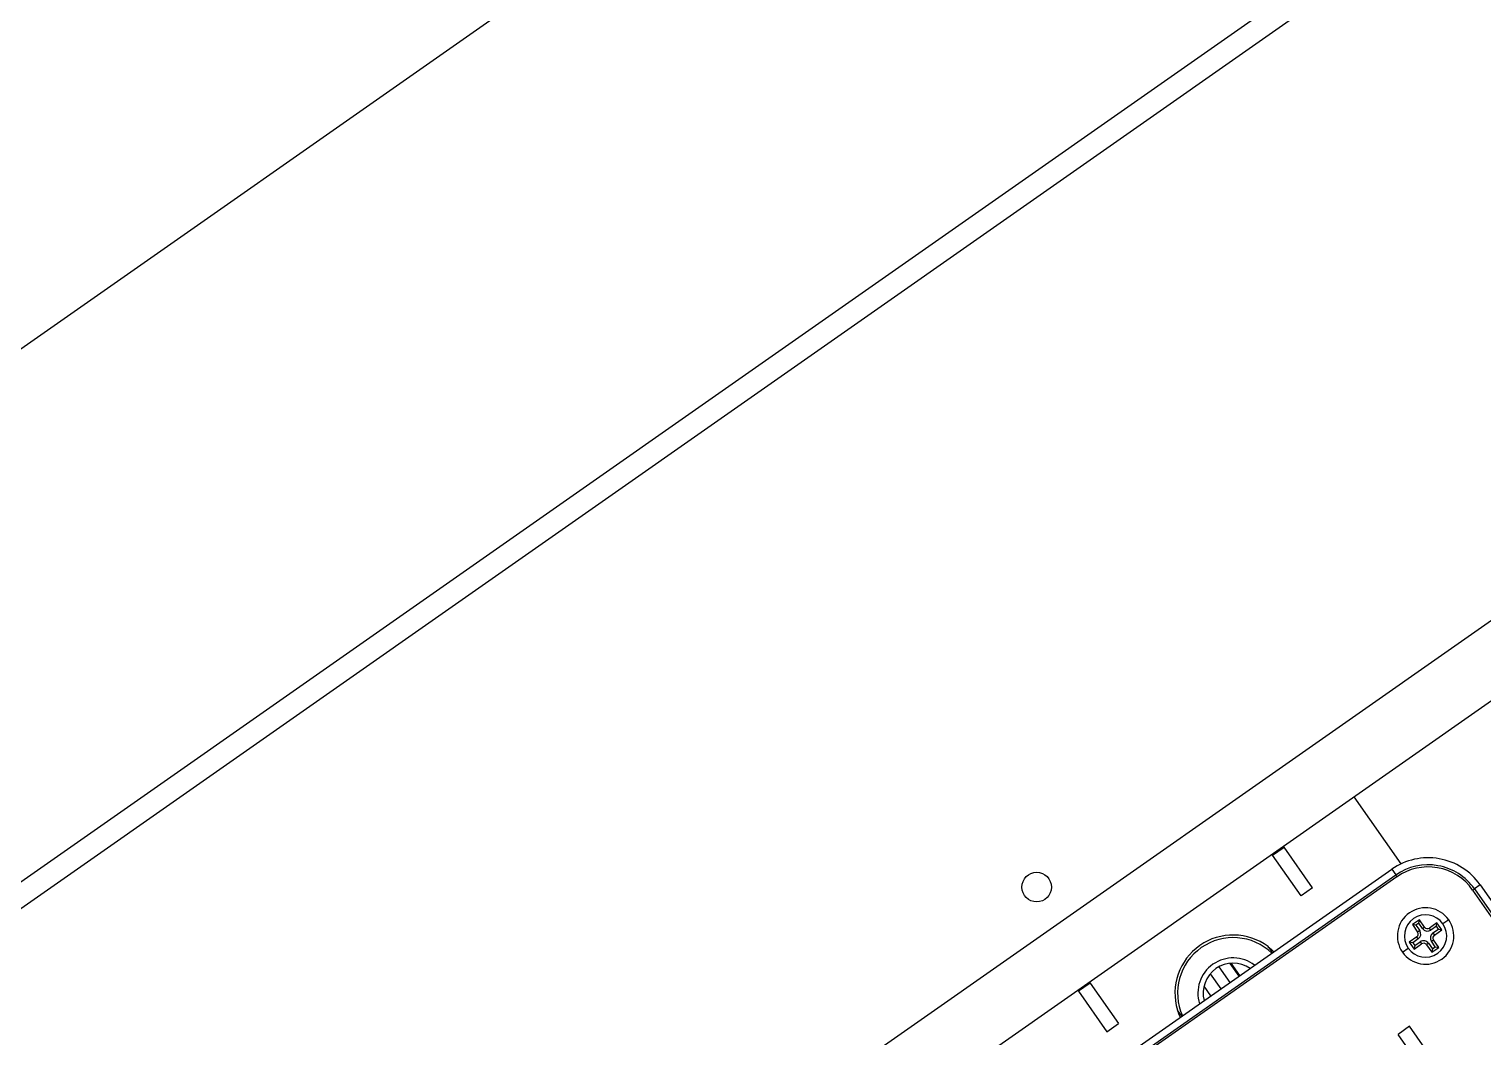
# Model space of a CAD drawing. Header units: millimetres. Extents: x 152904052 to 153933663, y 538271515 to 539240469.
# Drawn here: x 153459644.4 to 153459850.5, y 538574804 to 538574947 of the extents above; entities that cross this region are included whole.
import ezdxf

# ---------------------------------------------------------------- set-up
doc = ezdxf.new("R2010")
doc.units = ezdxf.units.MM
doc.layers.add('POWR', color=5, linetype='Continuous')

msp = doc.modelspace()

# ---------------------------------------------------------------- linework, layer by layer
at = {"layer": 'POWR', "color": 7}
for p, q in [((153459866.77, 538575058.12), (153459022.22, 538574466.76)), ((153459902.27, 538575007.41), (153459057.73, 538574416.05)), ((153459904.05, 538575004.87), (153459059.5, 538574413.51)), ((153459954.25, 538574934.92), (153459644.82, 538574718.25)), ((153459661.46, 538574718.54), (153459882.63, 538574873.41)), ((153459832.21, 538574838.11), (153459838.88, 538574828.58)), ((153459820.69, 538574829.8), (153459822.33, 538574830.94)), ((153459822.33, 538574830.94), (153459822.21, 538574831.1)), ((153459826.35, 538574825.21), (153459822.33, 538574830.94)), ((153459824.71, 538574824.06), (153459820.69, 538574829.8)), ((153459790.89, 538574795.13), (153459837.58, 538574827.83)), ((153459791.46, 538574794.31), (153459838.15, 538574827.01)), ((153459837.58, 538574827.83), (153459838.15, 538574827.01)), ((153459838.32, 538574826.76), (153459838.15, 538574827.01)), ((153459838.32, 538574826.76), (153459791.63, 538574794.07)), ((153459826.35, 538574825.21), (153459824.71, 538574824.06)), ((153459849.05, 538574824.87), (153459849.29, 538574825.04)), ((153459879.27, 538574781.71), (153459849.05, 538574824.87)), ((153459850.11, 538574825.62), (153459849.29, 538574825.04)), ((153459849.29, 538574825.04), (153459880.27, 538574780.81)), ((153459850.11, 538574825.62), (153459882.81, 538574778.92)), ((153459841.49, 538574820.67), (153459840.5, 538574819.99)), ((153459841.4, 538574820.18), (153459841.49, 538574820.67)), ((153459842.23, 538574819.61), (153459841.49, 538574820.67)), ((153459845.65, 538574820.66), (153459844.83, 538574820.08)), ((153459840.99, 538574819.9), (153459840.5, 538574819.99)), ((153459840.5, 538574819.99), (153459841.25, 538574818.92)), ((153459841.4, 538574820.18), (153459840.99, 538574819.9)), ((153459840.99, 538574819.9), (153459841.54, 538574819.12)), ((153459841.54, 538574819.12), (153459841.25, 538574818.92)), ((153459841.94, 538574819.41), (153459841.4, 538574820.18)), ((153459841.94, 538574819.41), (153459842.23, 538574819.61)), ((153459843.99, 538574820.23), (153459842.93, 538574819.49)), ((153459843.13, 538574819.2), (153459842.93, 538574819.49)), ((153459843.91, 538574819.74), (153459843.13, 538574819.2)), ((153459843.41, 538574818.79), (153459844.19, 538574819.34)), ((153459843.41, 538574818.79), (153459843.62, 538574818.5)), ((153459843.62, 538574818.5), (153459844.68, 538574819.25)), ((153459843.91, 538574819.74), (153459843.99, 538574820.23)), ((153459844.19, 538574819.34), (153459843.91, 538574819.74)), ((153459844.68, 538574819.25), (153459843.99, 538574820.23)), ((153459844.19, 538574819.34), (153459844.68, 538574819.25)), ((153459839.09, 538574816.07), (153459839.91, 538574816.64)), ((153459841.13, 538574818.22), (153459840.06, 538574817.48)), ((153459840.55, 538574817.39), (153459840.06, 538574817.48)), ((153459840.06, 538574817.48), (153459840.75, 538574816.5)), ((153459841.33, 538574817.94), (153459840.55, 538574817.39)), ((153459840.55, 538574817.39), (153459840.84, 538574816.99)), ((153459840.75, 538574816.5), (153459841.81, 538574817.24)), ((153459840.84, 538574816.99), (153459840.75, 538574816.5)), ((153459840.84, 538574816.99), (153459841.61, 538574817.53)), ((153459841.33, 538574817.94), (153459841.13, 538574818.22)), ((153459841.61, 538574817.53), (153459841.81, 538574817.24)), ((153459842.8, 538574817.32), (153459842.51, 538574817.12)), ((153459842.51, 538574817.12), (153459843.26, 538574816.05)), ((153459842.8, 538574817.32), (153459843.34, 538574816.54)), ((153459843.21, 538574817.61), (153459843.49, 538574817.81)), ((153459843.75, 538574816.83), (153459843.21, 538574817.61)), ((153459843.26, 538574816.05), (153459844.24, 538574816.74)), ((153459843.34, 538574816.54), (153459843.26, 538574816.05)), ((153459843.34, 538574816.54), (153459843.75, 538574816.83)), ((153459844.24, 538574816.74), (153459843.49, 538574817.81)), ((153459843.75, 538574816.83), (153459844.24, 538574816.74)), ((153459815.95, 538574812.68), (153459814.69, 538574814.48)), ((153459816.03, 538574812.74), (153459814.81, 538574814.49)), ((153459811.84, 538574812.98), (153459813.33, 538574810.85)), ((153459813.08, 538574813.99), (153459814.64, 538574811.77)), ((153459793.06, 538574810.69), (153459793.17, 538574810.53)), ((153459794.81, 538574811.67), (153459793.17, 538574810.53)), ((153459793.17, 538574810.53), (153459797.18, 538574804.79)), ((153459794.81, 538574811.67), (153459798.82, 538574805.94)), ((153459811.94, 538574809.87), (153459810.96, 538574811.26)), ((153459807.81, 538574806.98), (153459807.19, 538574807.86)), ((153459797.18, 538574804.79), (153459798.82, 538574805.94)), ((153459840.11, 538574805.55), (153459838.47, 538574804.4)), ((153459842.49, 538574798.67), (153459838.47, 538574804.4)), ((153459844.13, 538574799.82), (153459840.11, 538574805.55))]:
    msp.add_line(p, q, dxfattribs=at)
at = {"layer": 'POWR', "color": 7, "flags": 128}
for points in [[(153459820.69, 538574829.8), (153459820.56, 538574829.95), (153459820.56, 538574829.95)], [(153459820.03, 538574816.86), (153459820.54, 538574816.44), (153459820.88, 538574816.13)], [(153459794.71, 538574811.85), (153459794.71, 538574811.84), (153459794.81, 538574811.67)], [(153459807.19, 538574807.86), (153459807.41, 538574807.25), (153459807.59, 538574806.83)]]:
    msp.add_lwpolyline(points, dxfattribs=at)
at = {"layer": 'POWR', "color": 7}
msp.add_circle((153459787.23, 538574825.29), 2.1, dxfattribs=at)
for centre, radius, start, end in [((153459842.74, 538574820.45), 9, 35, 125), ((153459842.74, 538574820.45), 8, 35, 125), ((153459842.74, 538574820.45), 7.7, 35, 125), ((153459842.37, 538574818.36), 4, 35, 215), ((153459842.37, 538574818.36), 4, 215, 35), ((153459842.37, 538574818.36), 3, 35, 215), ((153459842.37, 538574818.36), 3, 215, 35), ((153459840.84, 538574818.63), 0.5, 305, 35), ((153459840.84, 538574818.63), 0.851, 305, 35), ((153459842.64, 538574819.9), 0.851, 215, 305), ((153459842.64, 538574819.9), 0.5, 215, 305), ((153459843.9, 538574818.09), 0.851, 125, 215), ((153459815.09, 538574810.25), 8.25, 53.1949, 196.8051), ((153459815.09, 538574810.25), 7.88, 45.9806, 204.0194), ((153459842.1, 538574816.83), 0.851, 35, 125), ((153459842.1, 538574816.83), 0.5, 35, 125), ((153459843.9, 538574818.09), 0.5, 125, 215), ((153459815.09, 538574810.25), 5, 52.4576, 197.5424), ((153459815.09, 538574810.25), 4.25, 55.6673, 194.3327)]:
    msp.add_arc(centre, radius, start, end, dxfattribs=at)
msp.add_open_spline([(153459820.03, 538574816.86), (153459820.21, 538574816.6), (153459820.41, 538574816.31), (153459820.62, 538574816.01), (153459820.65, 538574815.97)], degree=3, knots=[0, 0, 0, 0, 0.864038, 1, 1, 1, 1], dxfattribs=at)

doc.saveas('drawing.dxf')
